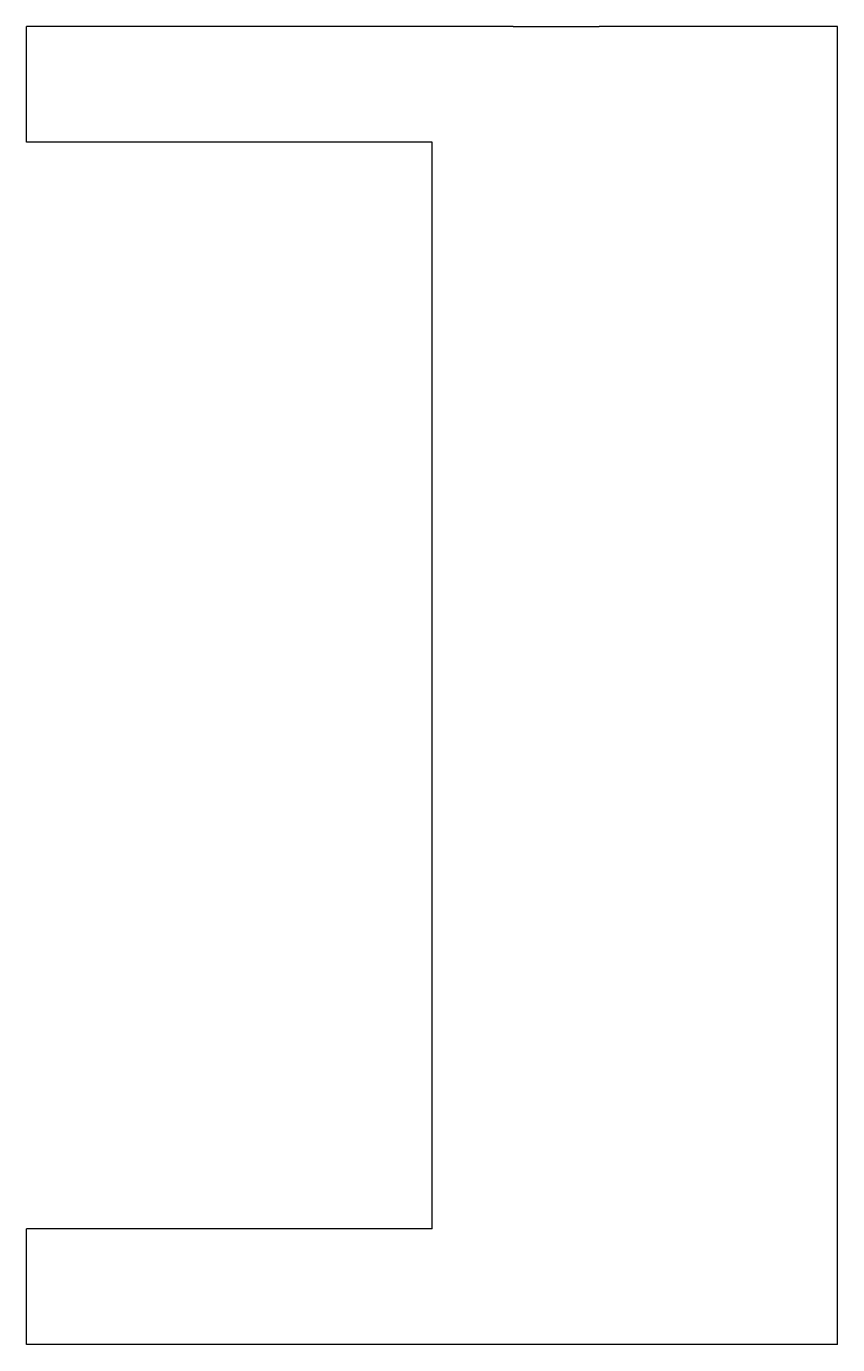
# Model space of a CAD drawing. Header units: metres. Extents: x 0 to 28, y -45.5 to 0.
import ezdxf

# ---------------------------------------------------------------- set-up
doc = ezdxf.new("R2010")
doc.units = ezdxf.units.M

msp = doc.modelspace()

# ---------------------------------------------------------------- linework, layer by layer
for points in [[(0, -4), (0, -3.92), (0, -3.84), (0, -3.76), (0, -3.68), (0, -3.6), (0, -3.52), (0, -3.44), (0, -3.36), (0, -3.28), (0, -3.2), (0, -3.12), (0, -3.04), (0, -2.96), (0, -2.88), (0, -2.8), (0, -2.72), (0, -2.64), (0, -2.56), (0, -2.48), (0, -2.4), (0, -2.32), (0, -2.24), (0, -2.16), (0, -2.08), (0, -2), (0, -1.92), (0, -1.84), (0, -1.76), (0, -1.68), (0, -1.6), (0, -1.52), (0, -1.44), (0, -1.36), (0, -1.28), (0, -1.2), (0, -1.12), (0, -1.04), (0, -0.96), (0, -0.88), (0, -0.8), (0, -0.72), (0, -0.64), (0, -0.56), (0, -0.48), (0, -0.4), (0, -0.32), (0, -0.24), (0, -0.16), (0, -0.08), (0, 0)], [(5, 0), (4.843, 0), (4.686, 0), (4.53, 0), (4.374, 0), (4.219, 0), (4.064, 0), (3.91, 0), (3.758, 0), (3.607, 0), (3.456, 0), (3.307, 0), (3.162, 0), (3.017, 0), (2.872, 0), (2.732, 0), (2.595, 0), (2.458, 0), (2.322, 0), (2.194, 0), (2.065, 0), (1.937, 0), (1.816, 0), (1.699, 0), (1.582, 0), (1.464, 0), (1.36, 0), (1.255, 0), (1.151, 0), (1.052, 0), (0.961, 0), (0.87, 0), (0.779, 0), (0.701, 0), (0.625, 0), (0.549, 0), (0.478, 0), (0.418, 0), (0.358, 0), (0.298, 0), (0.25, 0), (0.206, 0), (0.163, 0), (0.122, 0), (0.095, 0), (0.069, 0), (0.043, 0), (0.026, 0), (0.018, 0), (0.009, 0), (0, 0)], [(16.804, 0), (16.568, 0), (16.332, 0), (16.096, 0), (15.86, 0), (15.623, 0), (15.387, 0), (15.151, 0), (14.915, 0), (14.679, 0), (14.443, 0), (14.207, 0), (13.971, 0), (13.735, 0), (13.499, 0), (13.263, 0), (13.027, 0), (12.791, 0), (12.554, 0), (12.318, 0), (12.082, 0), (11.846, 0), (11.61, 0), (11.374, 0), (11.138, 0), (10.902, 0), (10.666, 0), (10.43, 0), (10.194, 0), (9.958, 0), (9.722, 0), (9.485, 0), (9.249, 0), (9.013, 0), (8.777, 0), (8.541, 0), (8.305, 0), (8.069, 0), (7.833, 0), (7.597, 0), (7.361, 0), (7.125, 0), (6.889, 0), (6.653, 0), (6.416, 0), (6.18, 0), (5.944, 0), (5.708, 0), (5.472, 0), (5.236, 0), (5, 0)], [(16.804, 0), (16.865, 0), (16.926, 0), (16.986, 0), (17.047, 0), (17.108, 0), (17.169, 0), (17.23, 0), (17.29, 0), (17.351, 0), (17.412, 0), (17.472, 0), (17.533, 0), (17.593, 0), (17.654, 0), (17.714, 0), (17.775, 0), (17.835, 0), (17.896, 0), (17.956, 0), (18.016, 0), (18.076, 0), (18.136, 0), (18.196, 0), (18.256, 0), (18.316, 0), (18.375, 0), (18.435, 0), (18.494, 0), (18.554, 0), (18.613, 0), (18.672, 0), (18.732, 0), (18.79, 0), (18.849, 0), (18.908, 0), (18.967, 0), (19.025, 0), (19.084, 0), (19.142, 0), (19.2, 0), (19.258, 0), (19.316, 0), (19.374, 0), (19.431, 0), (19.488, 0), (19.546, 0), (19.603, 0), (19.659, 0), (19.716, 0), (19.773, 0)], [(28, 0), (27.984, 0), (27.967, 0), (27.951, 0), (27.921, 0), (27.872, 0), (27.824, 0), (27.775, 0), (27.7, 0), (27.62, 0), (27.54, 0), (27.452, 0), (27.342, 0), (27.233, 0), (27.123, 0), (26.994, 0), (26.856, 0), (26.719, 0), (26.578, 0), (26.416, 0), (26.254, 0), (26.091, 0), (25.917, 0), (25.733, 0), (25.549, 0), (25.364, 0), (25.162, 0), (24.96, 0), (24.757, 0), (24.549, 0), (24.332, 0), (24.115, 0), (23.899, 0), (23.673, 0), (23.446, 0), (23.22, 0), (22.991, 0), (22.759, 0), (22.526, 0), (22.293, 0), (22.06, 0), (21.826, 0), (21.592, 0), (21.359, 0), (21.128, 0), (20.898, 0), (20.667, 0), (20.441, 0), (20.219, 0), (19.996, 0), (19.773, 0)], [(28, -45.5), (28, -44.59), (28, -43.68), (28, -42.77), (28, -41.86), (28, -40.95), (28, -40.04), (28, -39.13), (28, -38.22), (28, -37.31), (28, -36.4), (28, -35.49), (28, -34.58), (28, -33.67), (28, -32.76), (28, -31.85), (28, -30.94), (28, -30.03), (28, -29.12), (28, -28.21), (28, -27.3), (28, -26.39), (28, -25.48), (28, -24.57), (28, -23.66), (28, -22.75), (28, -21.84), (28, -20.93), (28, -20.02), (28, -19.11), (28, -18.2), (28, -17.29), (28, -16.38), (28, -15.47), (28, -14.56), (28, -13.65), (28, -12.74), (28, -11.83), (28, -10.92), (28, -10.01), (28, -9.1), (28, -8.19), (28, -7.28), (28, -6.37), (28, -5.46), (28, -4.55), (28, -3.64), (28, -2.73), (28, -1.82), (28, -0.91), (28, 0)], [(5, -4), (4.843, -4), (4.686, -4), (4.53, -4), (4.374, -4), (4.219, -4), (4.064, -4), (3.91, -4), (3.758, -4), (3.607, -4), (3.456, -4), (3.307, -4), (3.162, -4), (3.017, -4), (2.872, -4), (2.732, -4), (2.595, -4), (2.458, -4), (2.322, -4), (2.194, -4), (2.065, -4), (1.937, -4), (1.816, -4), (1.699, -4), (1.582, -4), (1.464, -4), (1.36, -4), (1.255, -4), (1.151, -4), (1.052, -4), (0.961, -4), (0.87, -4), (0.779, -4), (0.701, -4), (0.625, -4), (0.549, -4), (0.478, -4), (0.418, -4), (0.358, -4), (0.298, -4), (0.25, -4), (0.206, -4), (0.163, -4), (0.122, -4), (0.095, -4), (0.069, -4), (0.043, -4), (0.026, -4), (0.018, -4), (0.009, -4), (0, -4)], [(14, -4), (13.82, -4), (13.64, -4), (13.46, -4), (13.28, -4), (13.1, -4), (12.92, -4), (12.74, -4), (12.56, -4), (12.38, -4), (12.2, -4), (12.02, -4), (11.84, -4), (11.66, -4), (11.48, -4), (11.3, -4), (11.12, -4), (10.94, -4), (10.76, -4), (10.58, -4), (10.4, -4), (10.22, -4), (10.04, -4), (9.86, -4), (9.68, -4), (9.5, -4), (9.32, -4), (9.14, -4), (8.96, -4), (8.78, -4), (8.6, -4), (8.42, -4), (8.24, -4), (8.06, -4), (7.88, -4), (7.7, -4), (7.52, -4), (7.34, -4), (7.16, -4), (6.98, -4), (6.8, -4), (6.62, -4), (6.44, -4), (6.26, -4), (6.08, -4), (5.9, -4), (5.72, -4), (5.54, -4), (5.36, -4), (5.18, -4), (5, -4)], [(14, -41.5), (14, -40.75), (14, -40), (14, -39.25), (14, -38.5), (14, -37.75), (14, -37), (14, -36.25), (14, -35.5), (14, -34.75), (14, -34), (14, -33.25), (14, -32.5), (14, -31.75), (14, -31), (14, -30.25), (14, -29.5), (14, -28.75), (14, -28), (14, -27.25), (14, -26.5), (14, -25.75), (14, -25), (14, -24.25), (14, -23.5), (14, -22.75), (14, -22), (14, -21.25), (14, -20.5), (14, -19.75), (14, -19), (14, -18.25), (14, -17.5), (14, -16.75), (14, -16), (14, -15.25), (14, -14.5), (14, -13.75), (14, -13), (14, -12.25), (14, -11.5), (14, -10.75), (14, -10), (14, -9.25), (14, -8.5), (14, -7.75), (14, -7), (14, -6.25), (14, -5.5), (14, -4.75), (14, -4)], [(0, -45.5), (0, -45.42), (0, -45.34), (0, -45.26), (0, -45.18), (0, -45.1), (0, -45.02), (0, -44.94), (0, -44.86), (0, -44.78), (0, -44.7), (0, -44.62), (0, -44.54), (0, -44.46), (0, -44.38), (0, -44.3), (0, -44.22), (0, -44.14), (0, -44.06), (0, -43.98), (0, -43.9), (0, -43.82), (0, -43.74), (0, -43.66), (0, -43.58), (0, -43.5), (0, -43.42), (0, -43.34), (0, -43.26), (0, -43.18), (0, -43.1), (0, -43.02), (0, -42.94), (0, -42.86), (0, -42.78), (0, -42.7), (0, -42.62), (0, -42.54), (0, -42.46), (0, -42.38), (0, -42.3), (0, -42.22), (0, -42.14), (0, -42.06), (0, -41.98), (0, -41.9), (0, -41.82), (0, -41.74), (0, -41.66), (0, -41.58), (0, -41.5)], [(5, -41.5), (4.843, -41.5), (4.686, -41.5), (4.53, -41.5), (4.374, -41.5), (4.219, -41.5), (4.064, -41.5), (3.91, -41.5), (3.758, -41.5), (3.607, -41.5), (3.456, -41.5), (3.307, -41.5), (3.162, -41.5), (3.017, -41.5), (2.872, -41.5), (2.732, -41.5), (2.595, -41.5), (2.458, -41.5), (2.322, -41.5), (2.194, -41.5), (2.065, -41.5), (1.937, -41.5), (1.816, -41.5), (1.699, -41.5), (1.582, -41.5), (1.464, -41.5), (1.36, -41.5), (1.255, -41.5), (1.151, -41.5), (1.052, -41.5), (0.961, -41.5), (0.87, -41.5), (0.779, -41.5), (0.701, -41.5), (0.625, -41.5), (0.549, -41.5), (0.478, -41.5), (0.418, -41.5), (0.358, -41.5), (0.298, -41.5), (0.25, -41.5), (0.206, -41.5), (0.163, -41.5), (0.122, -41.5), (0.095, -41.5), (0.069, -41.5), (0.043, -41.5), (0.026, -41.5), (0.018, -41.5), (0.009, -41.5), (0, -41.5)], [(14, -41.5), (13.82, -41.5), (13.64, -41.5), (13.46, -41.5), (13.28, -41.5), (13.1, -41.5), (12.92, -41.5), (12.74, -41.5), (12.56, -41.5), (12.38, -41.5), (12.2, -41.5), (12.02, -41.5), (11.84, -41.5), (11.66, -41.5), (11.48, -41.5), (11.3, -41.5), (11.12, -41.5), (10.94, -41.5), (10.76, -41.5), (10.58, -41.5), (10.4, -41.5), (10.22, -41.5), (10.04, -41.5), (9.86, -41.5), (9.68, -41.5), (9.5, -41.5), (9.32, -41.5), (9.14, -41.5), (8.96, -41.5), (8.78, -41.5), (8.6, -41.5), (8.42, -41.5), (8.24, -41.5), (8.06, -41.5), (7.88, -41.5), (7.7, -41.5), (7.52, -41.5), (7.34, -41.5), (7.16, -41.5), (6.98, -41.5), (6.8, -41.5), (6.62, -41.5), (6.44, -41.5), (6.26, -41.5), (6.08, -41.5), (5.9, -41.5), (5.72, -41.5), (5.54, -41.5), (5.36, -41.5), (5.18, -41.5), (5, -41.5)], [(5, -45.5), (4.843, -45.5), (4.686, -45.5), (4.53, -45.5), (4.374, -45.5), (4.219, -45.5), (4.064, -45.5), (3.91, -45.5), (3.758, -45.5), (3.607, -45.5), (3.456, -45.5), (3.307, -45.5), (3.162, -45.5), (3.017, -45.5), (2.872, -45.5), (2.732, -45.5), (2.595, -45.5), (2.458, -45.5), (2.322, -45.5), (2.194, -45.5), (2.065, -45.5), (1.937, -45.5), (1.816, -45.5), (1.699, -45.5), (1.582, -45.5), (1.464, -45.5), (1.36, -45.5), (1.255, -45.5), (1.151, -45.5), (1.052, -45.5), (0.961, -45.5), (0.87, -45.5), (0.779, -45.5), (0.701, -45.5), (0.625, -45.5), (0.549, -45.5), (0.478, -45.5), (0.418, -45.5), (0.358, -45.5), (0.298, -45.5), (0.25, -45.5), (0.206, -45.5), (0.163, -45.5), (0.122, -45.5), (0.095, -45.5), (0.069, -45.5), (0.043, -45.5), (0.026, -45.5), (0.018, -45.5), (0.009, -45.5), (0, -45.5)], [(16.804, -45.5), (16.568, -45.5), (16.332, -45.5), (16.096, -45.5), (15.86, -45.5), (15.623, -45.5), (15.387, -45.5), (15.151, -45.5), (14.915, -45.5), (14.679, -45.5), (14.443, -45.5), (14.207, -45.5), (13.971, -45.5), (13.735, -45.5), (13.499, -45.5), (13.263, -45.5), (13.027, -45.5), (12.791, -45.5), (12.554, -45.5), (12.318, -45.5), (12.082, -45.5), (11.846, -45.5), (11.61, -45.5), (11.374, -45.5), (11.138, -45.5), (10.902, -45.5), (10.666, -45.5), (10.43, -45.5), (10.194, -45.5), (9.958, -45.5), (9.722, -45.5), (9.485, -45.5), (9.249, -45.5), (9.013, -45.5), (8.777, -45.5), (8.541, -45.5), (8.305, -45.5), (8.069, -45.5), (7.833, -45.5), (7.597, -45.5), (7.361, -45.5), (7.125, -45.5), (6.889, -45.5), (6.653, -45.5), (6.416, -45.5), (6.18, -45.5), (5.944, -45.5), (5.708, -45.5), (5.472, -45.5), (5.236, -45.5), (5, -45.5)], [(19.773, -45.5), (19.716, -45.5), (19.659, -45.5), (19.603, -45.5), (19.546, -45.5), (19.488, -45.5), (19.431, -45.5), (19.374, -45.5), (19.316, -45.5), (19.258, -45.5), (19.2, -45.5), (19.142, -45.5), (19.084, -45.5), (19.025, -45.5), (18.967, -45.5), (18.908, -45.5), (18.849, -45.5), (18.79, -45.5), (18.732, -45.5), (18.672, -45.5), (18.613, -45.5), (18.554, -45.5), (18.494, -45.5), (18.435, -45.5), (18.375, -45.5), (18.316, -45.5), (18.256, -45.5), (18.196, -45.5), (18.136, -45.5), (18.076, -45.5), (18.016, -45.5), (17.956, -45.5), (17.896, -45.5), (17.835, -45.5), (17.775, -45.5), (17.714, -45.5), (17.654, -45.5), (17.593, -45.5), (17.533, -45.5), (17.472, -45.5), (17.412, -45.5), (17.351, -45.5), (17.29, -45.5), (17.23, -45.5), (17.169, -45.5), (17.108, -45.5), (17.047, -45.5), (16.986, -45.5), (16.926, -45.5), (16.865, -45.5), (16.804, -45.5)], [(28, -45.5), (27.984, -45.5), (27.967, -45.5), (27.951, -45.5), (27.921, -45.5), (27.872, -45.5), (27.824, -45.5), (27.775, -45.5), (27.7, -45.5), (27.62, -45.5), (27.54, -45.5), (27.452, -45.5), (27.342, -45.5), (27.233, -45.5), (27.123, -45.5), (26.994, -45.5), (26.856, -45.5), (26.719, -45.5), (26.578, -45.5), (26.416, -45.5), (26.254, -45.5), (26.091, -45.5), (25.917, -45.5), (25.733, -45.5), (25.549, -45.5), (25.364, -45.5), (25.162, -45.5), (24.96, -45.5), (24.757, -45.5), (24.549, -45.5), (24.332, -45.5), (24.115, -45.5), (23.899, -45.5), (23.673, -45.5), (23.446, -45.5), (23.22, -45.5), (22.991, -45.5), (22.759, -45.5), (22.526, -45.5), (22.293, -45.5), (22.06, -45.5), (21.826, -45.5), (21.592, -45.5), (21.359, -45.5), (21.128, -45.5), (20.898, -45.5), (20.667, -45.5), (20.441, -45.5), (20.219, -45.5), (19.996, -45.5), (19.773, -45.5)]]:
    msp.add_lwpolyline(points)

doc.saveas('drawing.dxf')
